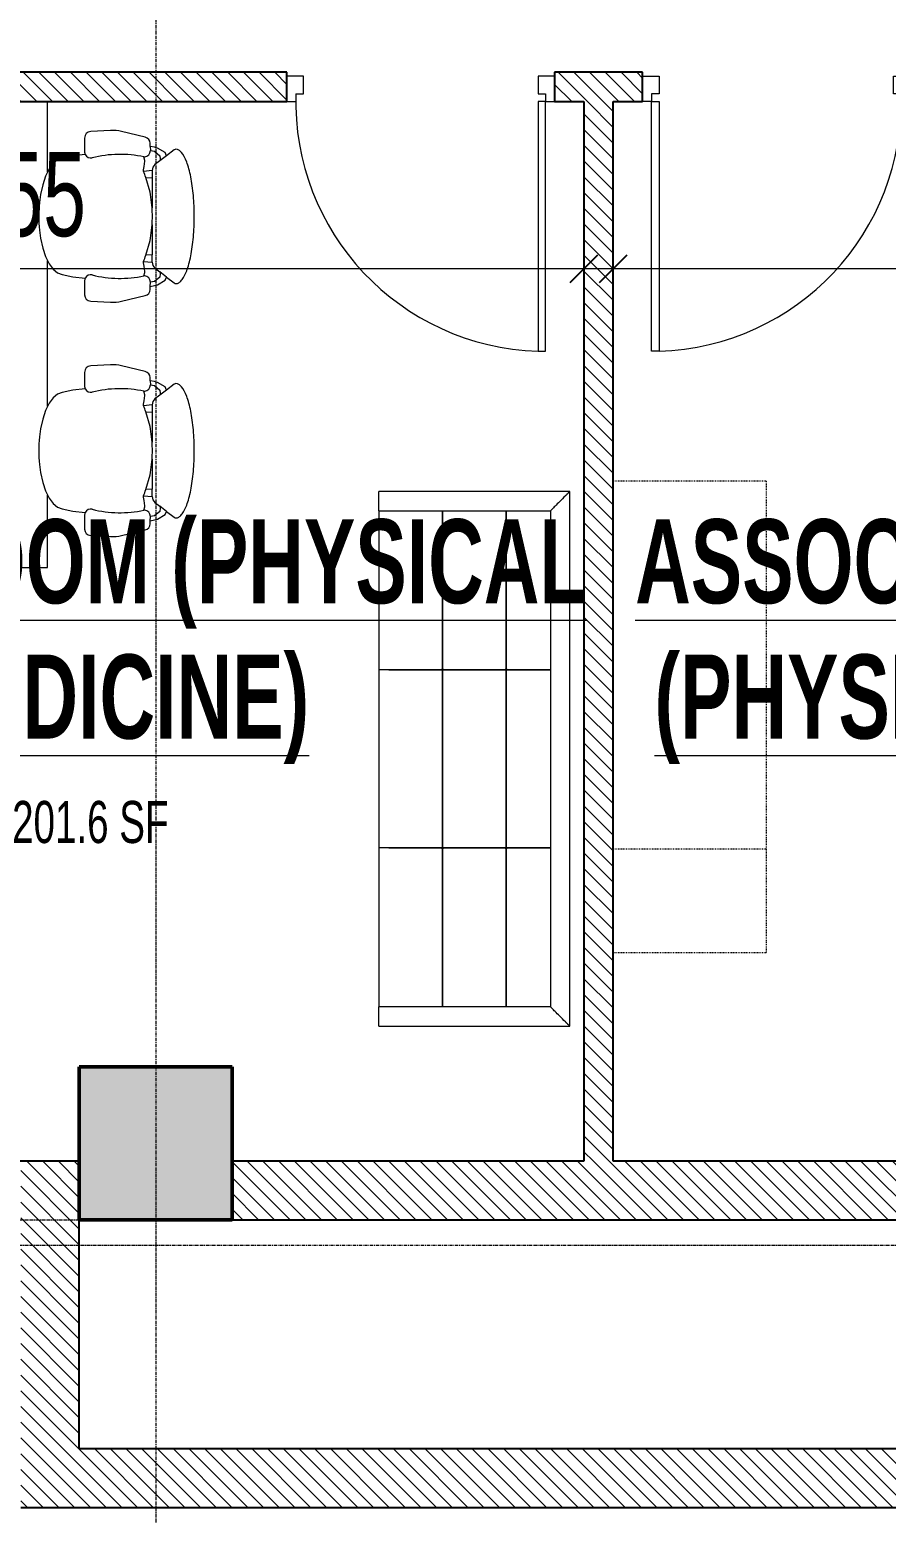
# Model space of a CAD drawing. Header units: millimetres. Extents: x -25222 to 91371, y -63339 to 20835.
# Drawn here: x 13240 to 16602, y -58541 to -52716 of the extents above; entities that cross this region are included whole.
import ezdxf

# ---------------------------------------------------------------- set-up
doc = ezdxf.new("R2010")
doc.units = ezdxf.units.MM
doc.linetypes.add('Dash', pattern=[6.35, 3.175, -3.175])
doc.linetypes.add('Grid Line', pattern=[22.225, 12.7, -3.175, 3.175, -3.175])
for name, color, linetype, lineweight in [('A-ANNO-DIMS', 211, 'Continuous', 9), ('A-ANNO-DIMS-110', 211, 'Continuous', 9), ('A-AREA-IDEN', 2, 'Continuous', 9), ('A-DOOR', 31, 'Continuous', 5), ('A-DOOR-FRAM', 31, 'Continuous', 5), ('A-WALL', 113, 'Continuous', 5), ('A-WALL-PATT', 111, 'Continuous', 25), ('I-FURN', 30, 'Continuous', 5), ('S-COLS', 52, 'Continuous', 5), ('S-GRID', 1, 'Continuous', 9)]:
    doc.layers.add(name, color=color, linetype=linetype, lineweight=lineweight)
doc.styles.add('Swis721 Cn BT_3', font='swissc.ttf', dxfattribs={"width": 0.8, "height": 165})
doc.styles.add('Swis721 Cn BT_9', font='swissc.ttf', dxfattribs={"width": 0.8, "height": 330})
doc.styles.add('Swis721 Cn BT_B', font='swisscb.ttf', dxfattribs={"width": 0.8, "height": 330})
doc.dimstyles.new('Diagonal_-3_mm_Swiss', dxfattribs={"dimscale": 304.8, "dimtxt": 333.106598, "dimasz": 0.360892, "dimexe": 0.360892, "dimexo": 0.541339, "dimgap": 0.072178, "dimtad": 1, "dimdec": 0, "dimzin": 0, "dimdsep": 46, "dimtxsty": 'Swis721 Cn BT_9', "dimblk1": 'OBLIQUE', "dimblk2": 'OBLIQUE', "dimsah": 1, "dimcen": 0.09, "dimdle": 0.541339, "dimazin": 0, "dimtfac": 1, "dimtdec": 4, "dimtix": 1, "dimtmove": 0, "dimatfit": 3, "dimfxl": 1, "dimtvp": 1, "dimtolj": 1, "dimtzin": 0, "dimarcsym": 2})
pattern_1 = [(315, (14219.89, -54691.457), (30.869454, 30.869454), [])]

# ---------------------------------------------------------------- blocks, each defined once
blk = doc.blocks.new('HermanMiller_Seating_AE11_Aeron_WorkChair - Std Tlt Adj Arms FabPds Size A-408849-4_ FOURTH FLOOR - GA PLAN')
at = {"layer": 'I-FURN', "color": 53, "lineweight": 9}
for p, q in [((-3.8, 333), (-96.8, 310.9)), ((117.2, 333), (39.3, 337)), ((141.3, 254.8), (141.3, 307.6)), ((-180.3, 238.1), (-210.6, 261.4)), ((-174.6, 250.8), (-180.3, 238.1)), ((-180.3, 238.1), (-154.1, 218)), ((-144.5, 268.2), (-174.6, 250.8)), ((-155.6, 225.4), (-154, 238.1)), ((-154, 238.1), (-133.3, 255.5)), ((-133.3, 271.4), (-144.5, 268.2)), ((-116.6, 274.8), (-133.3, 271.4)), ((-133.3, 255.5), (-117, 258.1)), ((-116.6, 274.8), (-117, 258.1)), ((-116.3, 286.7), (-116.6, 274.8)), ((-91.7, 233.4), (-95, 219.8)), ((187.1, 237.6), (138.4, 243)), ((229.2, 228.4), (187.1, 237.6)), ((-154.1, 218), (-155.6, 225.4)), ((-135.1, 203.5), (-154.1, 218)), ((-126.2, 193.1), (-135.1, 203.5)), ((-124.7, 179.7), (-126.2, 193.1)), ((-124.7, 179.7), (-124.6, 151.4)), ((-90.6, 176.6), (-124.7, 179.7)), ((-95, 219.8), (-95, 216.8)), ((-95, 216.8), (-92.1, 196)), ((-92.1, 196), (-90.6, 182.7)), ((-90.6, 182.7), (-90.6, 176.6)), ((247.2, 222.1), (229.2, 228.4)), ((264.4, 207.9), (247.2, 222.1)), ((280.2, 186.3), (264.4, 207.9)), ((294, 158.1), (280.2, 186.3)), ((-124.6, 151.4), (-98.7, 152.9)), ((-124.1, 32.9), (-124.6, 151.4)), ((-98.7, 152.9), (-115.8, 95)), ((305.3, 124.2), (294, 158.1)), ((313.7, 86), (305.3, 124.2)), ((-117.3, 86.1), (-124.1, 32.9)), ((-115.8, 95), (-117.3, 86.1)), ((317.7, 54.1), (313.7, 86)), ((-124.6, -151.4), (-124.1, -32.9)), ((-124.1, -32.9), (-117.3, -86.1)), ((313.7, -86), (317.7, -54.1)), ((-117.3, -86.1), (-115.8, -95)), ((-115.8, -95), (-98.7, -152.9)), ((305.3, -124.2), (313.7, -86)), ((-124.7, -179.7), (-124.6, -151.4)), ((-98.7, -152.9), (-124.6, -151.4)), ((280.2, -186.3), (294, -158.1)), ((294, -158.1), (305.3, -124.2)), ((-180.3, -238.1), (-154.1, -218)), ((-155.6, -225.4), (-154.1, -218)), ((-154, -238.1), (-155.6, -225.4)), ((-154.1, -218), (-135.1, -203.5)), ((-135.1, -203.5), (-126.2, -193.1)), ((-126.2, -193.1), (-124.7, -179.7)), ((-124.7, -179.7), (-90.6, -176.6)), ((-92.1, -196), (-95, -216.8)), ((-95, -216.8), (-95, -219.8)), ((-95, -219.8), (-91.7, -233.4)), ((-90.6, -182.7), (-92.1, -196)), ((-90.6, -176.6), (-90.6, -182.7)), ((187.1, -237.6), (229.2, -228.4)), ((229.2, -228.4), (247.2, -222.1)), ((247.2, -222.1), (264.4, -207.9)), ((264.4, -207.9), (280.2, -186.3)), ((-210.6, -261.4), (-180.3, -238.1)), ((-180.3, -238.1), (-174.6, -250.8)), ((-174.6, -250.8), (-144.5, -268.2)), ((-133.3, -255.5), (-154, -238.1)), ((-144.5, -268.2), (-133.3, -271.4)), ((-117, -258.1), (-133.3, -255.5)), ((-133.3, -271.4), (-116.6, -274.8)), ((-116.6, -274.8), (-117, -258.1)), ((-116.6, -274.8), (-116.3, -286.7)), ((138.4, -243), (187.1, -237.6)), ((141.3, -307.6), (141.3, -254.8)), ((-96.8, -310.9), (-3.8, -333)), ((39.3, -337), (117.2, -333))]:
    blk.add_line(p, q, dxfattribs=at)
for centre, radius, start, end in [((-90.9, 286.2), 25.4, 103.3925, 178.69805), ((31.5, 184.8), 152.4, 87.06433, 103.3925), ((115.9, 307.6), 25.4, 0, 87.06433), ((-217.6, 252.3), 11.4, 52.48089, 89.37752), ((-91.6, 258.8), 25.4, 181.63603, 262.725), ((-91.6, 258.8), 25.4, 262.725, 269.79801), ((2.2, -197.8), 441.3, 75.73406, 102.2737), ((116.8, 252.9), 23.8, 255.73406, 335.44217), ((115.9, 254.8), 25.4, 332.48616, 360), ((456.9, -25.1), 583.5, 159.77756, 162.2357), ((698.9, 0), 823.7, 177.70903, 182.29097), ((-110.7, 0), 431.8, 352.80044, 7.19956), ((456.9, 25.1), 583.5, 197.7643, 200.22244), ((2.2, 197.8), 441.3, 257.7263, 284.26594), ((116.8, -252.9), 23.8, 24.55783, 104.26594), ((-217.6, -252.3), 11.4, 270.62248, 307.51911), ((-91.6, -258.8), 25.4, 97.275, 178.36397), ((-90.9, -286.2), 25.4, 181.30195, 256.6075), ((-91.6, -258.8), 25.4, 90.20199, 97.275), ((115.9, -254.8), 25.4, 360, 27.51384), ((31.5, -184.8), 152.4, 256.6075, 272.93567), ((115.9, -307.6), 25.4, 272.93567, 360)]:
    blk.add_arc(centre, radius, start, end, dxfattribs=at)
blk.add_open_spline([(-217.5, 263.8), (-221.3, 263.8), (-228.7, 261.6), (-239.8, 251.9), (-250.3, 236), (-259.9, 214.3), (-268.5, 187.3), (-275.9, 155.7), (-281.8, 120.2), (-287.6, 69), (-290, 13.8), (-288.8, -41.4), (-285.3, -95.3), (-276.6, -157.6), (-260.4, -216.9), (-243.5, -248.7), (-228.7, -261.6), (-221.3, -263.8), (-217.5, -263.8)], degree=3, knots=[0, 0, 0, 0, 0.05, 0.1, 0.15, 0.2, 0.25, 0.3, 0.35, 0.4, 0.5, 0.55, 0.6, 0.7, 0.8, 0.9, 0.95, 1, 1, 1, 1], dxfattribs=at)
blk = doc.blocks.new('Contemporary Seating - Armchair 2100-1279713-4_ FOURTH FLOOR - GA PLAN')
at = {"layer": 'I-FURN', "color": 53, "lineweight": 9}
for p, q in [((1171.4, 0), (-928.6, 0)), ((-928.6, 0), (-928.6, -750)), ((1171.4, -750), (1171.4, 0)), ((-852.4, -76.2), (1095.2, -76.2)), ((-852.4, -750), (-852.4, -76.2)), ((-228.6, -76), (-228.6, -250)), ((-228.6, -250), (-228.6, -76)), ((-228.6, -76), (-228.6, -250)), ((471.4, -76), (471.4, -250)), ((471.4, -250), (471.4, -76)), ((471.4, -76), (471.4, -250)), ((1095.2, -76.2), (1095.2, -750)), ((-852.6, -250), (-228.6, -250)), ((-228.6, -250), (-852.6, -250)), ((-852.6, -250), (-228.6, -250)), ((-228.6, -250), (471.4, -250)), ((471.4, -250), (-228.6, -250)), ((-228.6, -250), (-228.6, -500)), ((-228.6, -500), (-228.6, -250)), ((-228.6, -250), (471.4, -250)), ((-228.6, -250), (-228.6, -500)), ((471.4, -250), (1095.4, -250)), ((1095.4, -250), (471.4, -250)), ((471.4, -250), (471.4, -500)), ((471.4, -500), (471.4, -250)), ((471.4, -250), (1095.4, -250)), ((471.4, -250), (471.4, -500)), ((-852.6, -500), (-228.6, -500)), ((-228.6, -500), (-852.6, -500)), ((-852.6, -500), (-228.6, -500)), ((-228.6, -500), (471.4, -500)), ((471.4, -500), (-228.6, -500)), ((-228.6, -500), (-228.6, -710)), ((-228.6, -710), (-228.6, -500)), ((-228.6, -500), (471.4, -500)), ((-228.6, -500), (-228.6, -710)), ((471.4, -500), (1095.4, -500)), ((1095.4, -500), (471.4, -500)), ((471.4, -500), (471.4, -710)), ((471.4, -710), (471.4, -500)), ((471.4, -500), (1095.4, -500)), ((471.4, -500), (471.4, -710)), ((-911.4, -750), (-928.6, -750)), ((-852.6, -750), (-911.4, -750)), ((-852.4, -750), (-852.6, -750)), ((-852.6, -750), (-231.3, -750)), ((-228.6, -710), (-228.6, -747.3)), ((-225.9, -750), (468.7, -750)), ((471.4, -710), (471.4, -747.3)), ((474.1, -750), (1095.4, -750)), ((1095.4, -750), (1095.2, -750)), ((1154.2, -750), (1095.4, -750)), ((1171.4, -750), (1154.2, -750))]:
    blk.add_line(p, q, dxfattribs=at)
for centre, start, end in [((-231.3, -747.3), 270, 0), ((-225.9, -747.3), 180, 270), ((468.7, -747.3), 270, 0), ((474.1, -747.3), 180, 270)]:
    blk.add_arc(centre, 2.68, start, end, dxfattribs=at)
for points, knots in [([(-928.6, 0), (-928.6, 0), (-928.4, -0.2), (-927.7, -0.9), (-926.9, -1.7), (-926.2, -2.4), (-925.4, -3.2), (-924.4, -4.2), (-923.4, -5.2), (-922.4, -6.3), (-921.2, -7.4), (-920.1, -8.6), (-918.9, -9.7), (-917.7, -10.9), (-916.5, -12.1), (-915.4, -13.3), (-914.3, -14.4), (-912.9, -15.7), (-912, -16.7), (-911.4, -17.2)], [0, 0, 0, 0, 0.1, 0.2, 0.25, 0.3, 0.35, 0.4, 0.45, 0.5, 0.55, 0.6, 0.65, 0.7, 0.75, 0.8, 0.85, 0.9, 1, 1, 1, 1]), ([(1171.4, 0), (1171.4, 0), (1171.2, -0.2), (1170.5, -0.9), (1169.7, -1.7), (1169, -2.4), (1168.1, -3.2), (1167.2, -4.2), (1166.2, -5.2), (1165.1, -6.3), (1164, -7.4), (1162.8, -8.6), (1161.6, -9.7), (1160.5, -10.9), (1159.3, -12.1), (1158.1, -13.3), (1157, -14.4), (1155.6, -15.7), (1154.7, -16.7), (1154.2, -17.2)], [0, 0, 0, 0, 0.1, 0.2, 0.25, 0.3, 0.35, 0.4, 0.45, 0.5, 0.55, 0.6, 0.65, 0.7, 0.75, 0.8, 0.85, 0.9, 1, 1, 1, 1]), ([(-228.6, -250), (-228.6, -250), (-228.6, -250), (-228.7, -249.9), (-228.7, -249.9), (-228.8, -249.9), (-228.8, -249.8), (-228.9, -249.7), (-229, -249.6), (-229.1, -249.6), (-229.2, -249.5), (-229.3, -249.4), (-229.4, -249.3), (-229.5, -249.2), (-229.6, -249), (-229.8, -248.9), (-229.9, -248.7), (-230.1, -248.5), (-230.4, -248.3), (-230.8, -247.8), (-231.1, -247.5), (-231.3, -247.3)], [0, 0, 0, 0, 0.071429, 0.107143, 0.142857, 0.178571, 0.214286, 0.25, 0.285714, 0.321429, 0.357143, 0.392857, 0.428571, 0.464286, 0.5, 0.571429, 0.607143, 0.642857, 0.714286, 0.857143, 1, 1, 1, 1]), ([(-231.3, -252.7), (-231.1, -252.5), (-230.8, -252.2), (-230.4, -251.7), (-230.1, -251.5), (-229.9, -251.3), (-229.8, -251.2), (-229.7, -251.1), (-229.6, -250.9), (-229.5, -250.8), (-229.4, -250.7), (-229.3, -250.6), (-229.2, -250.5), (-229.1, -250.4), (-229, -250.4), (-228.9, -250.3), (-228.8, -250.2), (-228.8, -250.1), (-228.7, -250.1), (-228.7, -250.1), (-228.6, -250), (-228.6, -250), (-228.6, -250)], [0, 0, 0, 0, 0.142857, 0.285714, 0.357143, 0.392857, 0.428571, 0.464286, 0.5, 0.535714, 0.571429, 0.607143, 0.642857, 0.678571, 0.714286, 0.75, 0.785714, 0.821429, 0.857143, 0.892857, 0.928571, 1, 1, 1, 1]), ([(-225.9, -247.3), (-226.1, -247.5), (-226.5, -247.8), (-226.9, -248.3), (-227.2, -248.5), (-227.3, -248.7), (-227.4, -248.8), (-227.6, -248.9), (-227.7, -249.1), (-227.8, -249.2), (-227.9, -249.3), (-228, -249.4), (-228.1, -249.5), (-228.2, -249.6), (-228.3, -249.6), (-228.3, -249.7), (-228.4, -249.8), (-228.5, -249.9), (-228.5, -249.9), (-228.6, -249.9), (-228.6, -250), (-228.6, -250), (-228.6, -250)], [0, 0, 0, 0, 0.142857, 0.285714, 0.357143, 0.392857, 0.428571, 0.464286, 0.5, 0.535714, 0.571429, 0.607143, 0.642857, 0.678571, 0.714286, 0.75, 0.785714, 0.821429, 0.857143, 0.892857, 0.928571, 1, 1, 1, 1]), ([(-228.6, -250), (-228.6, -250), (-228.6, -250), (-228.6, -250.1), (-228.5, -250.1), (-228.5, -250.1), (-228.4, -250.2), (-228.3, -250.3), (-228.3, -250.4), (-228.2, -250.4), (-228.1, -250.5), (-228, -250.6), (-227.9, -250.7), (-227.8, -250.8), (-227.6, -251), (-227.5, -251.1), (-227.3, -251.3), (-227.2, -251.5), (-226.9, -251.7), (-226.5, -252.2), (-226.1, -252.5), (-225.9, -252.7)], [0, 0, 0, 0, 0.071429, 0.107143, 0.142857, 0.178571, 0.214286, 0.25, 0.285714, 0.321429, 0.357143, 0.392857, 0.428571, 0.464286, 0.5, 0.571429, 0.607143, 0.642857, 0.714286, 0.857143, 1, 1, 1, 1]), ([(471.4, -250), (471.4, -250), (471.4, -250), (471.3, -249.9), (471.3, -249.9), (471.2, -249.9), (471.2, -249.8), (471.1, -249.7), (471, -249.6), (470.9, -249.6), (470.8, -249.5), (470.7, -249.4), (470.6, -249.3), (470.5, -249.2), (470.4, -249), (470.2, -248.9), (470.1, -248.7), (469.9, -248.5), (469.6, -248.3), (469.2, -247.8), (468.9, -247.5), (468.7, -247.3)], [0, 0, 0, 0, 0.071429, 0.107143, 0.142857, 0.178571, 0.214286, 0.25, 0.285714, 0.321429, 0.357143, 0.392857, 0.428571, 0.464286, 0.5, 0.571429, 0.607143, 0.642857, 0.714286, 0.857143, 1, 1, 1, 1]), ([(468.7, -252.7), (468.9, -252.5), (469.2, -252.2), (469.6, -251.7), (469.9, -251.5), (470.1, -251.3), (470.2, -251.2), (470.3, -251.1), (470.4, -250.9), (470.5, -250.8), (470.6, -250.7), (470.7, -250.6), (470.8, -250.5), (470.9, -250.4), (471, -250.4), (471.1, -250.3), (471.2, -250.2), (471.2, -250.1), (471.3, -250.1), (471.3, -250.1), (471.4, -250), (471.4, -250), (471.4, -250)], [0, 0, 0, 0, 0.142857, 0.285714, 0.357143, 0.392857, 0.428571, 0.464286, 0.5, 0.535714, 0.571429, 0.607143, 0.642857, 0.678571, 0.714286, 0.75, 0.785714, 0.821429, 0.857143, 0.892857, 0.928571, 1, 1, 1, 1]), ([(474.1, -247.3), (473.9, -247.5), (473.5, -247.8), (473.1, -248.3), (472.8, -248.5), (472.7, -248.7), (472.6, -248.8), (472.4, -248.9), (472.3, -249.1), (472.2, -249.2), (472.1, -249.3), (472, -249.4), (471.9, -249.5), (471.8, -249.6), (471.7, -249.6), (471.7, -249.7), (471.6, -249.8), (471.5, -249.9), (471.5, -249.9), (471.4, -249.9), (471.4, -250), (471.4, -250), (471.4, -250)], [0, 0, 0, 0, 0.142857, 0.285714, 0.357143, 0.392857, 0.428571, 0.464286, 0.5, 0.535714, 0.571429, 0.607143, 0.642857, 0.678571, 0.714286, 0.75, 0.785714, 0.821429, 0.857143, 0.892857, 0.928571, 1, 1, 1, 1]), ([(471.4, -250), (471.4, -250), (471.4, -250), (471.4, -250.1), (471.5, -250.1), (471.5, -250.1), (471.6, -250.2), (471.7, -250.3), (471.7, -250.4), (471.8, -250.4), (471.9, -250.5), (472, -250.6), (472.1, -250.7), (472.2, -250.8), (472.4, -251), (472.5, -251.1), (472.7, -251.3), (472.8, -251.5), (473.1, -251.7), (473.5, -252.2), (473.9, -252.5), (474.1, -252.7)], [0, 0, 0, 0, 0.071429, 0.107143, 0.142857, 0.178571, 0.214286, 0.25, 0.285714, 0.321429, 0.357143, 0.392857, 0.428571, 0.464286, 0.5, 0.571429, 0.607143, 0.642857, 0.714286, 0.857143, 1, 1, 1, 1]), ([(-228.6, -500), (-228.6, -500), (-228.6, -500), (-228.7, -499.9), (-228.7, -499.9), (-228.8, -499.9), (-228.8, -499.8), (-228.9, -499.7), (-229, -499.6), (-229.1, -499.6), (-229.2, -499.5), (-229.3, -499.4), (-229.4, -499.3), (-229.5, -499.2), (-229.6, -499), (-229.8, -498.9), (-229.9, -498.7), (-230.1, -498.5), (-230.4, -498.3), (-230.8, -497.8), (-231.1, -497.5), (-231.3, -497.3)], [0, 0, 0, 0, 0.071429, 0.107143, 0.142857, 0.178571, 0.214286, 0.25, 0.285714, 0.321429, 0.357143, 0.392857, 0.428571, 0.464286, 0.5, 0.571429, 0.607143, 0.642857, 0.714286, 0.857143, 1, 1, 1, 1]), ([(-231.3, -502.7), (-231.1, -502.5), (-230.8, -502.2), (-230.4, -501.7), (-230.1, -501.5), (-229.9, -501.3), (-229.8, -501.2), (-229.7, -501.1), (-229.6, -500.9), (-229.5, -500.8), (-229.4, -500.7), (-229.3, -500.6), (-229.2, -500.5), (-229.1, -500.4), (-229, -500.4), (-228.9, -500.3), (-228.8, -500.2), (-228.8, -500.1), (-228.7, -500.1), (-228.7, -500.1), (-228.6, -500), (-228.6, -500), (-228.6, -500)], [0, 0, 0, 0, 0.142857, 0.285714, 0.357143, 0.392857, 0.428571, 0.464286, 0.5, 0.535714, 0.571429, 0.607143, 0.642857, 0.678571, 0.714286, 0.75, 0.785714, 0.821429, 0.857143, 0.892857, 0.928571, 1, 1, 1, 1]), ([(-225.9, -497.3), (-226.1, -497.5), (-226.5, -497.8), (-226.9, -498.3), (-227.2, -498.5), (-227.3, -498.7), (-227.4, -498.8), (-227.6, -498.9), (-227.7, -499.1), (-227.8, -499.2), (-227.9, -499.3), (-228, -499.4), (-228.1, -499.5), (-228.2, -499.6), (-228.3, -499.6), (-228.3, -499.7), (-228.4, -499.8), (-228.5, -499.9), (-228.5, -499.9), (-228.6, -499.9), (-228.6, -500), (-228.6, -500), (-228.6, -500)], [0, 0, 0, 0, 0.142857, 0.285714, 0.357143, 0.392857, 0.428571, 0.464286, 0.5, 0.535714, 0.571429, 0.607143, 0.642857, 0.678571, 0.714286, 0.75, 0.785714, 0.821429, 0.857143, 0.892857, 0.928571, 1, 1, 1, 1]), ([(-228.6, -500), (-228.6, -500), (-228.6, -500), (-228.6, -500.1), (-228.5, -500.1), (-228.5, -500.1), (-228.4, -500.2), (-228.3, -500.3), (-228.3, -500.4), (-228.2, -500.4), (-228.1, -500.5), (-228, -500.6), (-227.9, -500.7), (-227.8, -500.8), (-227.6, -501), (-227.5, -501.1), (-227.3, -501.3), (-227.2, -501.5), (-226.9, -501.7), (-226.5, -502.2), (-226.1, -502.5), (-225.9, -502.7)], [0, 0, 0, 0, 0.071429, 0.107143, 0.142857, 0.178571, 0.214286, 0.25, 0.285714, 0.321429, 0.357143, 0.392857, 0.428571, 0.464286, 0.5, 0.571429, 0.607143, 0.642857, 0.714286, 0.857143, 1, 1, 1, 1]), ([(471.4, -500), (471.4, -500), (471.4, -500), (471.3, -499.9), (471.3, -499.9), (471.2, -499.9), (471.2, -499.8), (471.1, -499.7), (471, -499.6), (470.9, -499.6), (470.8, -499.5), (470.7, -499.4), (470.6, -499.3), (470.5, -499.2), (470.4, -499), (470.2, -498.9), (470.1, -498.7), (469.9, -498.5), (469.6, -498.3), (469.2, -497.8), (468.9, -497.5), (468.7, -497.3)], [0, 0, 0, 0, 0.071429, 0.107143, 0.142857, 0.178571, 0.214286, 0.25, 0.285714, 0.321429, 0.357143, 0.392857, 0.428571, 0.464286, 0.5, 0.571429, 0.607143, 0.642857, 0.714286, 0.857143, 1, 1, 1, 1]), ([(468.7, -502.7), (468.9, -502.5), (469.2, -502.2), (469.6, -501.7), (469.9, -501.5), (470.1, -501.3), (470.2, -501.2), (470.3, -501.1), (470.4, -500.9), (470.5, -500.8), (470.6, -500.7), (470.7, -500.6), (470.8, -500.5), (470.9, -500.4), (471, -500.4), (471.1, -500.3), (471.2, -500.2), (471.2, -500.1), (471.3, -500.1), (471.3, -500.1), (471.4, -500), (471.4, -500), (471.4, -500)], [0, 0, 0, 0, 0.142857, 0.285714, 0.357143, 0.392857, 0.428571, 0.464286, 0.5, 0.535714, 0.571429, 0.607143, 0.642857, 0.678571, 0.714286, 0.75, 0.785714, 0.821429, 0.857143, 0.892857, 0.928571, 1, 1, 1, 1]), ([(474.1, -497.3), (473.9, -497.5), (473.5, -497.8), (473.1, -498.3), (472.8, -498.5), (472.7, -498.7), (472.6, -498.8), (472.4, -498.9), (472.3, -499.1), (472.2, -499.2), (472.1, -499.3), (472, -499.4), (471.9, -499.5), (471.8, -499.6), (471.7, -499.6), (471.7, -499.7), (471.6, -499.8), (471.5, -499.9), (471.5, -499.9), (471.4, -499.9), (471.4, -500), (471.4, -500), (471.4, -500)], [0, 0, 0, 0, 0.142857, 0.285714, 0.357143, 0.392857, 0.428571, 0.464286, 0.5, 0.535714, 0.571429, 0.607143, 0.642857, 0.678571, 0.714286, 0.75, 0.785714, 0.821429, 0.857143, 0.892857, 0.928571, 1, 1, 1, 1]), ([(471.4, -500), (471.4, -500), (471.4, -500), (471.4, -500.1), (471.5, -500.1), (471.5, -500.1), (471.6, -500.2), (471.7, -500.3), (471.7, -500.4), (471.8, -500.4), (471.9, -500.5), (472, -500.6), (472.1, -500.7), (472.2, -500.8), (472.4, -501), (472.5, -501.1), (472.7, -501.3), (472.8, -501.5), (473.1, -501.7), (473.5, -502.2), (473.9, -502.5), (474.1, -502.7)], [0, 0, 0, 0, 0.071429, 0.107143, 0.142857, 0.178571, 0.214286, 0.25, 0.285714, 0.321429, 0.357143, 0.392857, 0.428571, 0.464286, 0.5, 0.571429, 0.607143, 0.642857, 0.714286, 0.857143, 1, 1, 1, 1])]:
    blk.add_open_spline(points, degree=3, knots=knots, dxfattribs=at)
for points in [[(-911.4, -17.2), (-903, -25.5), (-887.9, -40.7), (-870.1, -58.5), (-857.9, -70.7), (-853.7, -74.9), (-852.6, -76)], [(1154.2, -17.2), (1145.8, -25.6), (1130.7, -40.7), (1112.9, -58.5), (1100.7, -70.7), (1096.5, -74.9), (1095.4, -76)], [(-852.6, -76), (-852.5, -76.1), (-852.4, -76.2), (-852.4, -76.2)], [(1095.4, -76), (1095.3, -76.1), (1095.2, -76.2), (1095.2, -76.2)]]:
    blk.add_open_spline(points, degree=3, dxfattribs=at)
blk = doc.blocks.new('Steelcase - Elective Elements - Worksurface - Desk - Straight - 30D x 72W-1278507-4_ FOURTH FLOOR - GA PLAN')
at = {"layer": 'I-FURN', "color": 53, "lineweight": 9}
for p, q in [((1828.5, 762), (0, 762)), ((0, 762), (0, 0)), ((0, 0), (283.3, 0)), ((632.4, 0), (1203.3, 0)), ((1552.4, 0), (1828.5, 0))]:
    blk.add_line(p, q, dxfattribs=at)
blk = doc.blocks.new('COUCH_examination_mobile2 - MMBE-023-373574-4_ FOURTH FLOOR - GA PLAN')
at = {"layer": 'I-FURN', "color": 53, "linetype": 'Dash', "lineweight": 9}
for p, q in [((100, 1310), (-500, 1310)), ((100, 1310), (100, 1260)), ((100, 1260), (100, -90)), ((100, -90), (100, -135)), ((100, -134.4), (-500, -134.4)), ((100, -134.4), (100, -152.9)), ((100, -152.9), (100, -434.6)), ((100, -434.6), (100, -501.5)), ((100, -501.5), (100, -540.3)), ((-500, -540.3), (100, -540.3))]:
    blk.add_line(p, q, dxfattribs=at)
blk = doc.blocks.new('MM-HOSPITAL A_B BLOCK 2022_05_19_Interiors_rvt-1-4_ FOURTH FLOOR - GA PLAN')
at = {"color": 53, "lineweight": 9}
for name, p, rotation in [('Steelcase - Elective Elements - Worksurface - Desk - Straight - 30D x 72W-1278507-4_ FOURTH FLOOR - GA PLAN', (13311, -54827.3), 90.0000000000004), ('HermanMiller_Seating_AE11_Aeron_WorkChair - Std Tlt Adj Arms FabPds Size A-408849-4_ FOURTH FLOOR - GA PLAN', (13597, -53449.4), 180), ('HermanMiller_Seating_AE11_Aeron_WorkChair - Std Tlt Adj Arms FabPds Size A-408849-4_ FOURTH FLOOR - GA PLAN', (13597, -54369.4), 180), ('Contemporary Seating - Armchair 2100-1279713-4_ FOURTH FLOOR - GA PLAN', (15360.1, -55457.7), 269.999999999999)]:
    blk.add_blockref(name, p, dxfattribs=dict(at, rotation=rotation))
blk.add_blockref('COUCH_examination_mobile2 - MMBE-023-373574-4_ FOURTH FLOOR - GA PLAN', (16030.1, -55798.7), dxfattribs=at)
blk = doc.blocks.new('DC_SglFl-W-Int - D _1_05-7333192-4_ FOURTH FLOOR - GA PLAN')
at = {"layer": 'A-DOOR'}
for p, q in [((460, -57.5), (460, -1037.5)), ((490, -57.5), (460, -57.5)), ((490, -1037.5), (490, -57.5)), ((460, -1037.5), (490, -1037.5))]:
    blk.add_line(p, q, dxfattribs=at)
blk.add_arc((490, -57.5), 980.5, 178.2466, 268.2466, dxfattribs=at)
at = {"layer": 'A-DOOR-FRAM'}
for p, q in [((-525, 42.5), (-525, -57.5)), ((-460, 42.5), (-525, 42.5)), ((-460, -27.5), (-460, 42.5)), ((460, 42.5), (460, -27.5)), ((525, 42.5), (460, 42.5)), ((525, -57.5), (525, 42.5)), ((-525, -57.5), (-490, -57.5)), ((-490, -27.5), (-460, -27.5)), ((-490, -27.5), (-490, -57.5)), ((460, -27.5), (490, -27.5)), ((490, -27.5), (490, -57.5)), ((490, -57.5), (525, -57.5))]:
    blk.add_line(p, q, dxfattribs=at)
blk = doc.blocks.new('DC_SglFl-W-Int - D _1_05-7333344-4_ FOURTH FLOOR - GA PLAN')
at = {"layer": 'A-DOOR'}
for p, q in [((460, 57.5), (460, 1037.5)), ((460, 1037.5), (490, 1037.5)), ((490, 1037.5), (490, 57.5)), ((490, 57.5), (460, 57.5))]:
    blk.add_line(p, q, dxfattribs=at)
blk.add_arc((490, 57.5), 980.5, 91.7534, 181.7534, dxfattribs=at)
at = {"layer": 'A-DOOR-FRAM'}
for p, q in [((-525, -42.5), (-525, 57.5)), ((-525, 57.5), (-490, 57.5)), ((-490, 27.5), (-490, 57.5)), ((-490, 27.5), (-460, 27.5)), ((-460, 27.5), (-460, -42.5)), ((460, 27.5), (490, 27.5)), ((460, -42.5), (460, 27.5)), ((490, 57.5), (525, 57.5)), ((490, 27.5), (490, 57.5)), ((525, 57.5), (525, -42.5)), ((-460, -42.5), (-525, -42.5)), ((525, -42.5), (460, -42.5))]:
    blk.add_line(p, q, dxfattribs=at)
blk = doc.blocks.new('DIMBLOCK136-4_ FOURTH FLOOR - GA PLAN')
at = {"layer": 'A-ANNO-DIMS-110', "transparency": 16777216}
for p, q in [((10860.1, -53567.6), (10860.1, -53764.8)), ((10860.1, -53654.8), (10860.1, -53567.6)), ((15415.1, -53567.6), (15415.1, -53764.8)), ((15415.1, -53654.8), (15415.1, -53567.6)), ((15580.1, -53654.8), (10695.1, -53654.8))]:
    blk.add_line(p, q, dxfattribs=at)
at = {"layer": 'A-ANNO-DIMS-110', "lineweight": 25, "transparency": 16777216}
for p, q in [((10860.1, -53654.8), (10915.1, -53599.8)), ((15415.1, -53654.8), (15470.1, -53599.8)), ((10860.1, -53654.8), (10805.1, -53709.8)), ((15415.1, -53654.8), (15360.1, -53709.8))]:
    blk.add_line(p, q, dxfattribs=at)
at = {"layer": 'A-ANNO-DIMS-110', "color": 0, "transparency": 16777216, "insert": (12788.7, -53197.1), "char_height": 330, "width": 837.525, "attachment_point": 1, "line_spacing_factor": 0.961347, "style": 'Swis721 Cn BT_9'}
blk.add_mtext('4555', dxfattribs=at)
blk = doc.blocks.new('_Oblique')
at = {"color": 0, "linetype": 'ByBlock', "lineweight": -2}
blk.add_line((-0.5, -0.5), (0.5, 0.5), dxfattribs=at)
blk = doc.blocks.new('DIMBLOCK138-4_ FOURTH FLOOR - GA PLAN')
at = {"layer": 'A-ANNO-DIMS-110', "transparency": 16777216}
for p, q in [((15530.1, -53567.6), (15530.1, -53764.8)), ((15530.1, -53654.8), (15530.1, -53567.6)), ((19310.1, -53567.6), (19310.1, -53764.8)), ((19310.1, -53654.8), (19310.1, -53567.6)), ((19475.1, -53654.8), (15365.1, -53654.8))]:
    blk.add_line(p, q, dxfattribs=at)
at = {"layer": 'A-ANNO-DIMS-110', "lineweight": 25, "transparency": 16777216}
for p, q in [((15530.1, -53654.8), (15585.1, -53599.8)), ((19310.1, -53654.8), (19365.1, -53599.8)), ((15530.1, -53654.8), (15475.1, -53709.8)), ((19310.1, -53654.8), (19255.1, -53709.8))]:
    blk.add_line(p, q, dxfattribs=at)
at = {"layer": 'A-ANNO-DIMS-110', "color": 0, "transparency": 16777216, "insert": (17071.2, -53197.1), "char_height": 330, "width": 837.525, "attachment_point": 1, "line_spacing_factor": 0.961347, "style": 'Swis721 Cn BT_9'}
blk.add_mtext('3780', dxfattribs=at)

msp = doc.modelspace()

# ---------------------------------------------------------------- hatches: boundary and pattern name
at = {"layer": 'A-WALL-PATT', "lineweight": 5}
h = msp.add_hatch(dxfattribs=at)
h.set_pattern_fill('FP_1', color=9, style=0, pattern_type=2)
h.set_pattern_definition(pattern_1)
h.paths.add_polyline_path([(23205.1, -52998.7), (23435.1, -52998.7), (23435.1, -52883.7), (23090.1, -52883.7), (23090.1, -52998.7)], flags=0)
h.paths.add_polyline_path([(30880.1, -52998.7), (31225.1, -52998.7), (31225.1, -52883.7), (30880.1, -52883.7)], flags=0)
h.paths.add_polyline_path([(12921, -52998.7), (14250.1, -52998.7), (14250.1, -52883.7), (10860.1, -52883.7), (10860.1, -52998.5), (12549, -52998.7)], flags=0)
h.paths.add_polyline_path([(34039.2, -52998.7), (35035.1, -52998.7), (35035.1, -52883.7), (32275.1, -52883.7), (32275.1, -52998.7), (33580.1, -52998.7)], flags=0)
h.paths.add_polyline_path([(15300.1, -52998.7), (15645.1, -52998.7), (15645.1, -52883.7), (15300.1, -52883.7)], flags=0)
h.paths.add_polyline_path([(28989.2, -52998.7), (29830.1, -52998.7), (29830.1, -52883.7), (24485.1, -52883.7), (24485.1, -52998.7), (28530.1, -52998.7)], flags=0)
h.paths.add_polyline_path([(19310.1, -52998.7), (22040.1, -52998.7), (22040.1, -52883.7), (16695.1, -52883.7), (16695.1, -52998.7), (18889.2, -52998.7)], flags=0)
h = msp.add_hatch(dxfattribs=at)
h.set_pattern_fill('FP_1', color=9, style=0, pattern_type=2)
h.set_pattern_definition(pattern_1)
h.paths.add_polyline_path([(15415.1, -57158.7), (15530.1, -57158.7), (15530.1, -52998.7), (15415.1, -52998.7), (15415.1, -56762.9)], flags=0)
h = msp.add_hatch(dxfattribs=at)
h.set_pattern_fill('FP_1', color=9, style=0, pattern_type=2)
h.set_pattern_definition(pattern_1)
h.paths.add_polyline_path([(13205.1, -58288.7), (13435.1, -58288.7), (13435.1, -57158.7), (13205.1, -57158.7), (13205.1, -58288.7)], flags=0)
h = msp.add_hatch(dxfattribs=at)
h.set_pattern_fill('FP_1', color=9, style=0, pattern_type=2)
h.set_pattern_definition(pattern_1)
h.paths.add_polyline_path([(18889.2, -57388.7), (19425.1, -57388.7), (19425, -57158.7), (14035.1, -57158.7), (14035.1, -57388.7), (18695, -57388.7)], flags=0)
h = msp.add_hatch(dxfattribs=at)
h.set_pattern_fill('FP_1', color=9, style=0, pattern_type=2)
h.set_pattern_definition(pattern_1)
h.paths.add_polyline_path([(55616.6, -58518.7), (62381.1, -58518.7), (62381.1, -58288.7), (43795.1, -58288.7), (43795.1, -58518.7), (48271.1, -58518.7)], flags=0)
h.paths.add_polyline_path([(-18494.9, -58518.7), (-16564.9, -58518.7), (-16564.9, -58288.7), (-19394.9, -58288.7), (-19394.9, -58518.7), (-19164.9, -58518.7)], flags=0)
h.paths.add_polyline_path([(18889.2, -58518.7), (18925, -58518.7), (18925, -58288.7), (13205.1, -58288.7), (13205.1, -58518.7)], flags=0)
at = {"layer": 'S-COLS'}
msp.add_hatch(color=8, dxfattribs=at).paths.add_polyline_path([(14035.1, -57388.7), (14035.1, -56788.7), (13435.1, -56788.7), (13435.1, -57388.7)], flags=0)

# ---------------------------------------------------------------- linework, layer by layer
at = {"layer": 'A-WALL', "lineweight": 25}
for p, q in [((14250.1, -52883.7), (10745.1, -52883.7)), ((14250.1, -52998.7), (14250.1, -52883.7)), ((15645.1, -52883.7), (15300.1, -52883.7)), ((15300.1, -52883.7), (15300.1, -52998.7)), ((15645.1, -52998.7), (15645.1, -52883.7)), ((11238, -52998.7), (14250.1, -52998.7)), ((15300.1, -52998.7), (15415.1, -52998.7)), ((15415.1, -52998.7), (15415.1, -57158.7)), ((15530.1, -57158.7), (15530.1, -52998.7)), ((15530.1, -52998.7), (15645.1, -52998.7)), ((13435.1, -57158.7), (12705.1, -57158.7)), ((13435.1, -58288.7), (13435.1, -57158.7)), ((15415.1, -57158.7), (14035.1, -57158.7)), ((14035.1, -57158.7), (14035.1, -57388.7)), ((19425.1, -57158.7), (15530.1, -57158.7)), ((14035.1, -57388.7), (18695, -57388.7)), ((18695, -58288.7), (13435.1, -58288.7)), ((13205.1, -58518.7), (18925, -58518.7))]:
    msp.add_line(p, q, dxfattribs=at)
at = {"layer": 'S-COLS', "color": 250, "lineweight": 50}
for p, q in [((14035.1, -56788.7), (13435.1, -56788.7)), ((13435.1, -56788.7), (13435.1, -57388.7)), ((14035.1, -57388.7), (14035.1, -56788.7)), ((13435.1, -57388.7), (14035.1, -57388.7))]:
    msp.add_line(p, q, dxfattribs=at)
at = {"layer": 'S-GRID', "linetype": 'Grid Line'}
for p, q in [((13735.1, 20089.7), (13735.1, -62440.6)), ((-24562.2, -57388.7), (90711.2, -57388.7)), ((-24562.2, -57488.7), (90711.2, -57488.7))]:
    msp.add_line(p, q, dxfattribs=at)

# ---------------------------------------------------------------- block references
at = {"lineweight": 5}
msp.add_blockref('MM-HOSPITAL A_B BLOCK 2022_05_19_Interiors_rvt-1-4_ FOURTH FLOOR - GA PLAN', (0, 0), dxfattribs=at)
at = {"layer": 'A-DOOR'}
msp.add_blockref('DC_SglFl-W-Int - D _1_05-7333192-4_ FOURTH FLOOR - GA PLAN', (14775.1, -52941.2), dxfattribs=at)
at = {"layer": 'A-DOOR', "rotation": 180}
msp.add_blockref('DC_SglFl-W-Int - D _1_05-7333344-4_ FOURTH FLOOR - GA PLAN', (16170.1, -52941.2), dxfattribs=at)

# ---------------------------------------------------------------- texts
at = {"layer": 'A-AREA-IDEN', "attachment_point": 1}
for s, insert, char_height, width, style in [('\\LH.O.D. ROOM (PHYSICAL', (11763.1, -54638.4), 330, 4261.129, 'Swis721 Cn BT_B'), ('\\LASSOCIATE PROFESSOR', (15616.3, -54638.4), 330, 4176.471, 'Swis721 Cn BT_B'), ('\\LMEDICINE)', (12758.5, -55169.6), 330, 1855.426, 'Swis721 Cn BT_B'), ('\\L(PHYSICAL MEDICINE)-', (15692, -55169.6), 330, 3993.045, 'Swis721 Cn BT_B'), ('201.6 SF', (13171.6, -55744.5), 165, 698.43, 'Swis721 Cn BT_3')]:
    msp.add_mtext(s, dxfattribs=dict(at, insert=insert, char_height=char_height, width=width, style=style))

# ---------------------------------------------------------------- dimensions: what is measured, and where the dimension line sits
at = {"layer": 'A-ANNO-DIMS'}
for base, p1, p2, override, picture, middle in [((10860.1, -53654.8), (15415.1, -53732.6), (10860.1, -53732.6), {"dimpost": '<>', "dimfxl": 4555}, 'DIMBLOCK136-4_ FOURTH FLOOR - GA PLAN', (13137.6, -53463.6)), ((15530.1, -53654.8), (19310.1, -53732.6), (15530.1, -53732.6), {"dimpost": '<>', "dimfxl": 3780}, 'DIMBLOCK138-4_ FOURTH FLOOR - GA PLAN', (17420.1, -53463.4))]:
    dim = msp.add_linear_dim(base=base, p1=p1, p2=p2, dimstyle='Diagonal_-3_mm_Swiss', override=override, dxfattribs=at)
    dim.commit()
    dim.dimension.update_dxf_attribs({"geometry": picture, "text_midpoint": middle})

doc.saveas('drawing.dxf')
